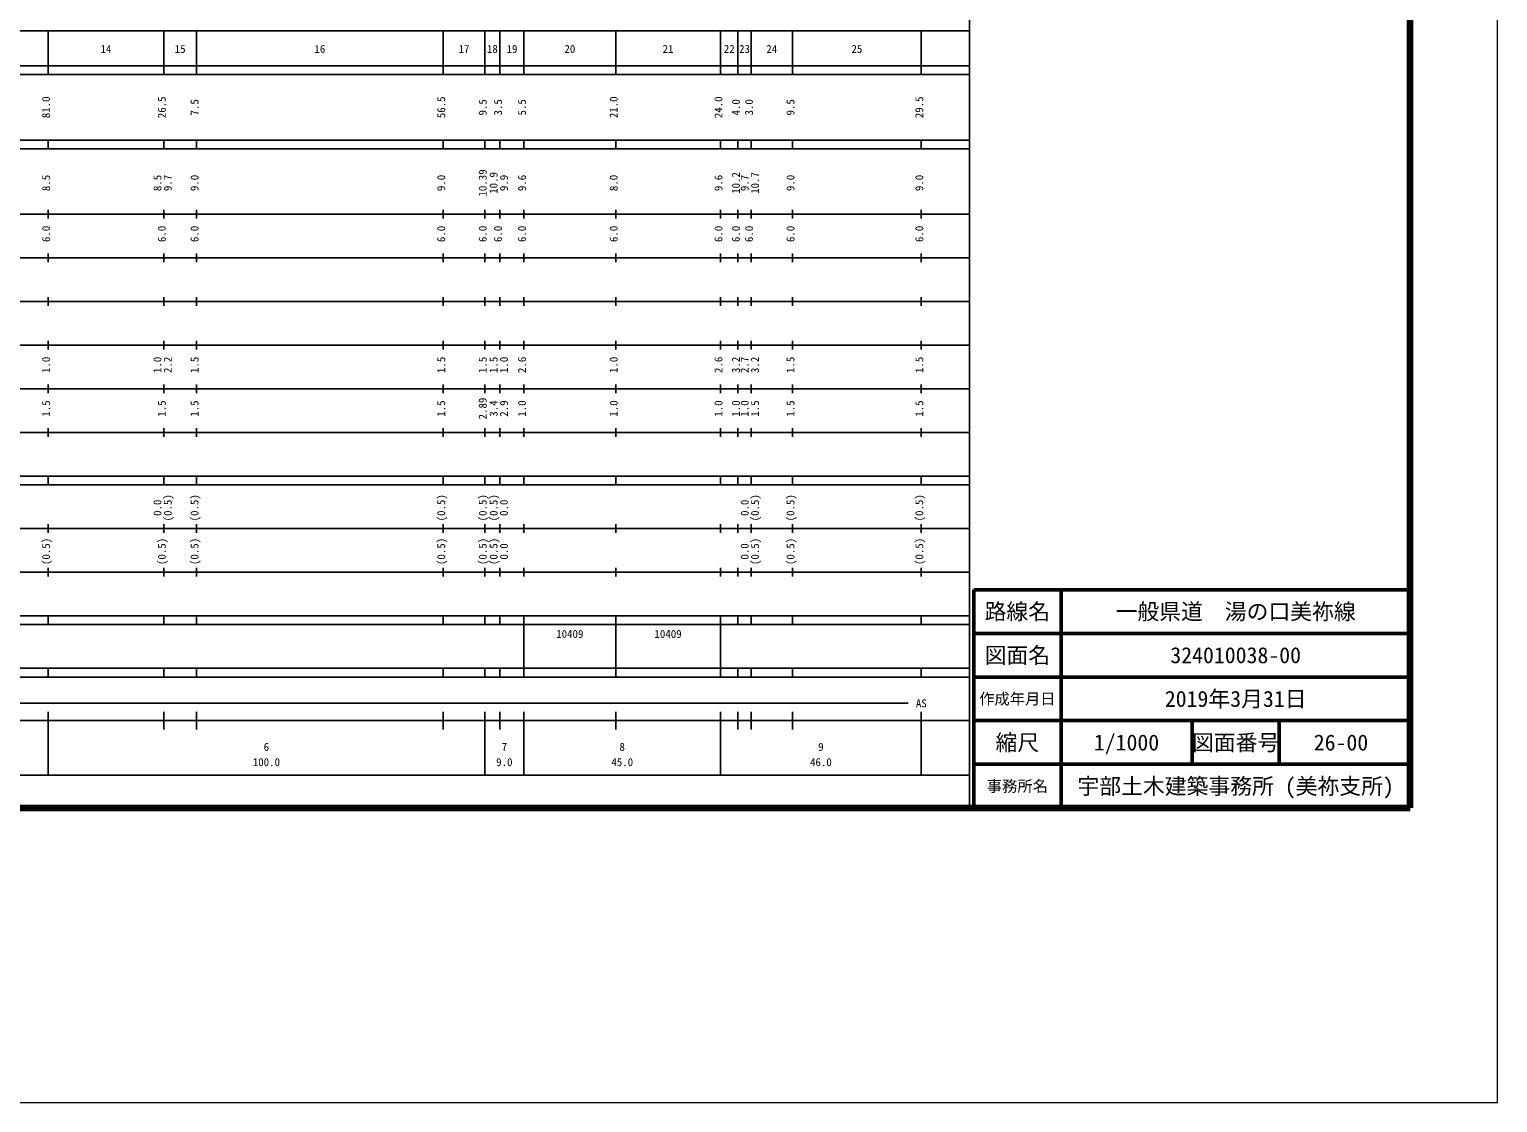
# Model space of a CAD drawing. Units: millimetres on the paper. Extents: x 0 to 700, y -48 to 448.
# Drawn here: x 363.7 to 700, y -47.5 to 198.4 of the extents above; entities that cross this region are included whole.
import ezdxf
from ezdxf.enums import TextEntityAlignment as Align

# ---------------------------------------------------------------- set-up
doc = ezdxf.new("R2010")
doc.units = ezdxf.units.MM
for name, color, linetype, lineweight in [('S-TTL', 2, 'Continuous', 50), ('S-TTL-BAND', 7, 'Continuous', 25), ('S-TTL-LINE', 7, 'Continuous', 50), ('作業レイヤ1', 7, 'Continuous', 13)]:
    doc.layers.add(name, color=color, linetype=linetype, lineweight=lineweight)
doc.layers.add('S-TTL-TXT', color=7, linetype='Continuous')
doc.styles.add('ＭＳ ゴシック', font='')
doc.styles.get('ＭＳ ゴシック').set_extended_font_data('MS Gothic')

msp = doc.modelspace()

# ---------------------------------------------------------------- linework, layer by layer
at = {"layer": 'S-TTL', "lineweight": 140}
for p, q in [((680, 20), (680, 380)), ((40, 20), (680, 20))]:
    msp.add_line(p, q, dxfattribs=at)
at = {"layer": 'S-TTL'}
for p, q in [((680, 70), (580, 70)), ((580, 70), (580, 20))]:
    msp.add_line(p, q, dxfattribs=at)
at = {"layer": 'S-TTL-BAND'}
for p, q in [((579, 20), (579, 370)), ((68, 198), (579, 198)), ((368, 188), (368, 198)), ((394.5, 188), (394.5, 198)), ((402, 188), (402, 198)), ((458.5, 188), (458.5, 198)), ((468, 188), (468, 198)), ((471.5, 188), (471.5, 198)), ((477, 188), (477, 198)), ((498, 188), (498, 198)), ((522, 188), (522, 198)), ((526, 188), (526, 198)), ((529, 188), (529, 198)), ((538.5, 188), (538.5, 198)), ((568, 188), (568, 198)), ((40, 190), (579, 190)), ((40, 188), (579, 188)), ((40, 173), (579, 173)), ((368, 171), (368, 173)), ((394.5, 171), (394.5, 173)), ((402, 171), (402, 173)), ((458.5, 171), (458.5, 173)), ((468, 171), (468, 173)), ((471.5, 171), (471.5, 173)), ((477, 171), (477, 173)), ((498, 171), (498, 173)), ((522, 171), (522, 173)), ((526, 171), (526, 173)), ((529, 171), (529, 173)), ((538.5, 171), (538.5, 173)), ((568, 171), (568, 173)), ((40, 171), (579, 171)), ((40, 156), (579, 156)), ((368, 155), (368, 157)), ((394.5, 155), (394.5, 157)), ((402, 155), (402, 157)), ((458.5, 155), (458.5, 157)), ((468, 155), (468, 157)), ((471.5, 155), (471.5, 157)), ((477, 155), (477, 157)), ((498, 155), (498, 157)), ((522, 155), (522, 157)), ((526, 155), (526, 157)), ((529, 155), (529, 157)), ((538.5, 155), (538.5, 157)), ((568, 155), (568, 157)), ((46, 146), (579, 146)), ((368, 145), (368, 147)), ((394.5, 145), (394.5, 147)), ((402, 145), (402, 147)), ((458.5, 145), (458.5, 147)), ((468, 145), (468, 147)), ((471.5, 145), (471.5, 147)), ((477, 145), (477, 147)), ((498, 145), (498, 147)), ((522, 145), (522, 147)), ((526, 145), (526, 147)), ((529, 145), (529, 147)), ((538.5, 145), (538.5, 147)), ((568, 145), (568, 147)), ((52, 136), (579, 136)), ((368, 135), (368, 137)), ((394.5, 135), (394.5, 137)), ((402, 135), (402, 137)), ((458.5, 135), (458.5, 137)), ((468, 135), (468, 137)), ((471.5, 135), (471.5, 137)), ((477, 135), (477, 137)), ((498, 135), (498, 137)), ((522, 135), (522, 137)), ((526, 135), (526, 137)), ((529, 135), (529, 137)), ((538.5, 135), (538.5, 137)), ((568, 135), (568, 137)), ((46, 126), (579, 126)), ((368, 125), (368, 127)), ((394.5, 125), (394.5, 127)), ((402, 125), (402, 127)), ((458.5, 125), (458.5, 127)), ((468, 125), (468, 127)), ((471.5, 125), (471.5, 127)), ((477, 125), (477, 127)), ((498, 125), (498, 127)), ((522, 125), (522, 127)), ((526, 125), (526, 127)), ((529, 125), (529, 127)), ((538.5, 125), (538.5, 127)), ((568, 125), (568, 127)), ((52, 116), (579, 116)), ((368, 115), (368, 117)), ((394.5, 115), (394.5, 117)), ((402, 115), (402, 117)), ((458.5, 115), (458.5, 117)), ((468, 115), (468, 117)), ((471.5, 115), (471.5, 117)), ((477, 115), (477, 117)), ((498, 115), (498, 117)), ((522, 115), (522, 117)), ((526, 115), (526, 117)), ((529, 115), (529, 117)), ((538.5, 115), (538.5, 117)), ((568, 115), (568, 117)), ((46, 106), (579, 106)), ((368, 105), (368, 107)), ((394.5, 105), (394.5, 107)), ((402, 105), (402, 107)), ((458.5, 105), (458.5, 107)), ((468, 105), (468, 107)), ((471.5, 105), (471.5, 107)), ((477, 105), (477, 107)), ((498, 105), (498, 107)), ((522, 105), (522, 107)), ((526, 105), (526, 107)), ((529, 105), (529, 107)), ((538.5, 105), (538.5, 107)), ((568, 105), (568, 107)), ((40, 96), (579, 96)), ((368, 94), (368, 96)), ((394.5, 94), (394.5, 96)), ((402, 94), (402, 96)), ((458.5, 94), (458.5, 96)), ((468, 94), (468, 96)), ((471.5, 94), (471.5, 96)), ((477, 94), (477, 96)), ((498, 94), (498, 96)), ((522, 94), (522, 96)), ((526, 94), (526, 96)), ((529, 94), (529, 96)), ((538.5, 94), (538.5, 96)), ((568, 94), (568, 96)), ((40, 94), (579, 94)), ((368, 83), (368, 85)), ((394.5, 83), (394.5, 85)), ((402, 83), (402, 85)), ((458.5, 83), (458.5, 85)), ((468, 83), (468, 85)), ((471.5, 83), (471.5, 85)), ((477, 83), (477, 85)), ((498, 83), (498, 85)), ((522, 83), (522, 85)), ((526, 83), (526, 85)), ((529, 83), (529, 85)), ((538.5, 83), (538.5, 85)), ((568, 83), (568, 85)), ((49, 84), (579, 84)), ((40, 74), (579, 74)), ((368, 73), (368, 75)), ((394.5, 73), (394.5, 75)), ((402, 73), (402, 75)), ((458.5, 73), (458.5, 75)), ((468, 73), (468, 75)), ((471.5, 73), (471.5, 75)), ((477, 73), (477, 75)), ((498, 73), (498, 75)), ((522, 73), (522, 75)), ((526, 73), (526, 75)), ((529, 73), (529, 75)), ((538.5, 73), (538.5, 75)), ((568, 73), (568, 75)), ((40, 64), (579, 64)), ((368, 62), (368, 64)), ((394.5, 62), (394.5, 64)), ((402, 62), (402, 64)), ((458.5, 62), (458.5, 64)), ((468, 62), (468, 64)), ((471.5, 62), (471.5, 64)), ((477, 62), (477, 64)), ((498, 62), (498, 64)), ((522, 62), (522, 64)), ((526, 62), (526, 64)), ((529, 62), (529, 64)), ((538.5, 62), (538.5, 64)), ((568, 62), (568, 64)), ((40, 62), (579, 62)), ((477, 52), (477, 62)), ((498, 52), (498, 62)), ((498, 52), (498, 62)), ((522, 52), (522, 62)), ((40, 52), (579, 52)), ((368, 50), (368, 52)), ((394.5, 50), (394.5, 52)), ((402, 50), (402, 52)), ((458.5, 50), (458.5, 52)), ((468, 50), (468, 52)), ((471.5, 50), (471.5, 52)), ((477, 50), (477, 52)), ((498, 50), (498, 52)), ((522, 50), (522, 52)), ((526, 50), (526, 52)), ((529, 50), (529, 52)), ((538.5, 50), (538.5, 52)), ((568, 50), (568, 52)), ((40, 50), (579, 50)), ((71, 44), (565, 44)), ((368, 27.5), (368, 42)), ((394.5, 38), (394.5, 42)), ((402, 38), (402, 42)), ((458.5, 38), (458.5, 42)), ((468, 27.5), (468, 42)), ((471.5, 38), (471.5, 42)), ((477, 27.5), (477, 42)), ((498, 38), (498, 42)), ((522, 27.5), (522, 42)), ((526, 38), (526, 42)), ((529, 38), (529, 42)), ((538.5, 38), (538.5, 42)), ((568, 27.5), (568, 42)), ((40, 40), (579, 40)), ((68, 27.5), (579, 27.5))]:
    msp.add_line(p, q, dxfattribs=at)
at = {"layer": 'S-TTL-LINE'}
for p, q in [((600, 70), (600, 20)), ((680, 60), (580, 60)), ((680, 50), (580, 50)), ((680, 40), (580, 40)), ((630, 40), (630, 30)), ((650, 40), (650, 30)), ((680, 30), (580, 30))]:
    msp.add_line(p, q, dxfattribs=at)
at = {"layer": '作業レイヤ1'}
msp.add_lwpolyline([(0, -47.5), (700, -47.5), (700, 447.5), (0, 447.5)], close=True, dxfattribs=at)

# ---------------------------------------------------------------- texts
at = {"layer": 'S-TTL-BAND', "style": 'ＭＳ ゴシック'}
for s, p in [('14', (381.25, 192.405)), ('15', (398.25, 192.405)), ('16', (430.25, 192.405)), ('17', (463.25, 192.405)), ('18', (469.75, 192.405)), ('19', (474.25, 192.405)), ('20', (487.5, 192.405)), ('21', (510, 192.405)), ('22', (524, 192.405)), ('23', (527.5, 192.405)), ('24', (533.75, 192.405)), ('25', (553.25, 192.405)), ('AS', (568, 42.5)), ('6', (418, 32.523)), ('7', (472.5, 32.523)), ('8', (499.5, 32.523)), ('9', (545, 32.523)), ('100.0', (418, 29.033)), ('9.0', (472.5, 29.033)), ('45.0', (499.5, 29.033)), ('46.0', (545, 29.033))]:
    msp.add_text(s, height=1.833, dxfattribs=at).set_placement(p, align=Align.BOTTOM_CENTER)
for s, p in [('81.0', (369, 180.5)), ('26.5', (395.5, 180.5)), ('7.5', (403, 180.5)), ('56.5', (459.5, 180.5)), ('9.5', (469, 180.5)), ('3.5', (472.5, 180.5)), ('5.5', (478, 180.5)), ('21.0', (499, 180.5)), ('24.0', (523, 180.5)), ('4.0', (527, 180.5)), ('3.0', (530, 180.5)), ('9.5', (539.5, 180.5)), ('29.5', (569, 180.5)), ('8.5', (369, 163.174)), ('8.5', (394.5, 163.174)), ('9.7', (396.87, 163.174)), ('9.0', (403, 163.174)), ('9.0', (459.5, 163.174)), ('10.39', (469, 163.174)), ('10.9', (471.5, 163.174)), ('9.9', (473.87, 163.174)), ('9.6', (478, 163.174)), ('8.0', (499, 163.174)), ('9.6', (523, 163.174)), ('10.2', (527, 163.174)), ('9.7', (529, 163.174)), ('10.7', (531.37, 163.174)), ('9.0', (539.5, 163.174)), ('9.0', (569, 163.174)), ('6.0', (369, 151.5)), ('6.0', (395.5, 151.5)), ('6.0', (403, 151.5)), ('6.0', (459.5, 151.5)), ('6.0', (469, 151.5)), ('6.0', (472.5, 151.5)), ('6.0', (478, 151.5)), ('6.0', (499, 151.5)), ('6.0', (523, 151.5)), ('6.0', (527, 151.5)), ('6.0', (530, 151.5)), ('6.0', (539.5, 151.5)), ('6.0', (569, 151.5)), ('1.0', (369, 121.5)), ('1.0', (394.5, 121.5)), ('2.2', (396.87, 121.5)), ('1.5', (403, 121.5)), ('1.5', (459.5, 121.5)), ('1.5', (469, 121.5)), ('1.5', (471.5, 121.5)), ('1.0', (473.87, 121.5)), ('2.6', (478, 121.5)), ('1.0', (499, 121.5)), ('2.6', (523, 121.5)), ('3.2', (527, 121.5)), ('2.7', (529, 121.5)), ('3.2', (531.37, 121.5)), ('1.5', (539.5, 121.5)), ('1.5', (569, 121.5)), ('1.5', (369, 111.5)), ('1.5', (395.5, 111.5)), ('1.5', (403, 111.5)), ('1.5', (459.5, 111.5)), ('2.89', (469, 111.5)), ('3.4', (471.5, 111.5)), ('2.9', (473.87, 111.5)), ('1.0', (478, 111.5)), ('1.0', (499, 111.5)), ('1.0', (523, 111.5)), ('1.0', (527, 111.5)), ('1.0', (529, 111.5)), ('1.5', (531.37, 111.5)), ('1.5', (539.5, 111.5)), ('1.5', (569, 111.5)), ('(0.5)', (396.87, 88.764)), ('(0.5)', (403, 88.764)), ('(0.5)', (459.5, 88.764)), ('(0.5)', (469, 88.764)), ('(0.5)', (471.5, 88.764)), ('(0.5)', (531.37, 88.764)), ('(0.5)', (539.5, 88.764)), ('(0.5)', (569, 88.764)), ('0.0', (394.5, 88.764)), ('0.0', (473.87, 88.764)), ('0.0', (529, 88.764)), ('(0.5)', (369, 78.764)), ('(0.5)', (395.5, 78.764)), ('(0.5)', (403, 78.764)), ('(0.5)', (459.5, 78.764)), ('(0.5)', (469, 78.764)), ('(0.5)', (471.5, 78.764)), ('(0.5)', (531.37, 78.764)), ('(0.5)', (539.5, 78.764)), ('(0.5)', (569, 78.764)), ('0.0', (473.87, 78.764)), ('0.0', (529, 78.764))]:
    msp.add_text(s, height=1.833, rotation=90, dxfattribs=at).set_placement(p, align=Align.BOTTOM_CENTER)
for p in [(484.375, 58.405), (506.875, 58.405)]:
    msp.add_text('10409', height=1.833, dxfattribs=at).set_placement(p, align=Align.BOTTOM_LEFT)
at = {"layer": 'S-TTL-TXT', "style": 'ＭＳ ゴシック'}
for s, height, p in [('路線名', 3.666, (590, 65)), ('路線名', 3.666, (590, 65)), ('一般県道\u3000湯の口美祢線', 3.666, (640, 65)), ('図面名', 3.666, (590, 55)), ('図面名', 3.666, (590, 55)), ('324010038-00', 3.666, (640, 55)), ('2019年3月31日', 3.666, (640, 45)), ('作成年月日', 2.566, (590, 45)), ('作成年月日', 2.566, (590, 45)), ('縮尺', 3.666, (590, 35)), ('縮尺', 3.666, (590, 35)), ('1/1000', 3.666, (615, 35)), ('図面番号', 3.666, (640, 35)), ('図面番号', 3.666, (640, 35)), ('26-00', 3.666, (664.125, 35)), ('宇部土木建築事務所 (美祢支所)', 3.666, (640, 25)), ('事務所名', 2.566, (590, 25)), ('事務所名', 2.566, (590, 25))]:
    msp.add_text(s, height=height, dxfattribs=at).set_placement(p, align=Align.MIDDLE_CENTER)

doc.saveas('drawing.dxf')
